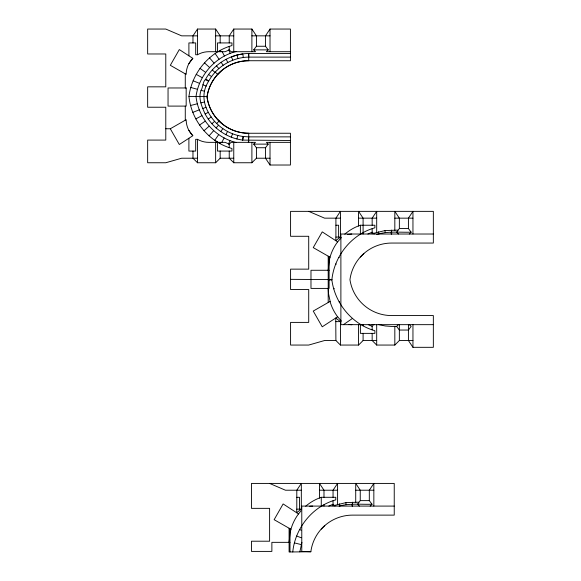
<?xml version="1.0" encoding="UTF-8"?>
<svg xmlns="http://www.w3.org/2000/svg" width="581" height="581" viewBox="0 0 581 581"><rect width="100%" height="100%" fill="white"/><g stroke="black" fill="none" stroke-linecap="round" stroke-linejoin="round"><path stroke-width="0.87" d="M296.797 509.123L296.637 512.718L301.328 509.123L301.328 483.421L296.797 490.219L296.797 509.123L301.328 509.123M335.905 237.055L335.745 240.657L340.437 237.055L340.437 211.361L335.905 218.158L335.905 237.055L340.437 237.055M289.091 542.342L290.108 532.566L291.364 527.809A47.613 47.613 0 0 1 297.966 514.664L301.023 510.815M328.2 270.274L329.216 260.499L330.473 255.742A47.613 47.613 0 0 1 337.074 242.597L341.308 237.556M248.348 142.352L248.719 136.869L290.42 136.869M242.546 140.05L243.221 136.499C230.425 134.836 218.55 127.609 211.201 117.006C203.408 105.895 200.888 93.134 208.637 81.217C203.19 74.76 203.248 87.913 201.048 90.309C198.077 98.334 201.832 106.679 205.144 113.985C212.544 128.081 226.96 138.089 242.764 140.094L243.221 136.499L248.719 136.869M360.38 324.663L360.38 333.371L374.883 333.371L374.883 330.727C352.042 324.307 334.859 303.26 331.867 279.889C334.249 256.01 351.599 234.252 374.883 227.81L374.883 225.232L360.38 225.232A47.613 47.613 0 0 0 344.802 234.143M289.091 528.223L289.091 551.95L292.759 551.95C295.141 528.078 312.491 506.312 335.774 499.878L335.774 497.3L321.271 497.3A47.613 47.613 0 0 0 305.693 506.211M299.84 551.863L301.924 542.305M217.447 142.352L217.447 151.067L231.95 151.067L231.95 148.489C208.673 142.047 191.316 120.289 188.941 96.41C191.933 73.032 209.109 51.985 231.95 45.572L231.95 42.929L217.447 42.929L217.447 51.709M236.162 51.513C215.268 56.64 198.862 75.218 196.022 96.504C198.303 118.175 214.81 137.356 236.031 142.498M236.917 138.982L237.803 135.467M228.573 144.153L229.953 140.566M231.253 137.181L232.553 133.804M188.898 63.685L192.812 58.347L179.311 49.567L170.313 65.304L186.174 74.375A22.659 22.659 0 0 1 192.812 58.347M221.666 142.614L224.143 137.922M225.842 134.719L227.534 131.517M229.234 46.436L229.234 49.93L231.107 51.709L255.553 51.709L253.708 49.872L256.424 46.255L256.424 35.848L251.893 29.05L233.765 29.05L229.234 35.848L229.234 42.929M290.42 142.352L266.447 142.352L268.211 144.124L265.488 147.734L265.488 158.221L270.02 165.019L290.42 165.019L290.42 133.245L248.719 133.26A42.166 42.166 0 0 1 207.156 98.211M394.826 230.497L394.826 211.361L399.358 218.158L399.358 228.565L396.634 232.175L398.479 234.02M355.717 502.558L355.717 483.421L360.249 490.219L360.249 500.626L357.526 504.243L359.37 506.087M290.42 53.488L248.588 53.488C230.853 53.706 213.772 64.033 205.369 79.655L208.637 81.217C216.495 66.8 232.306 57.287 248.719 57.105L290.42 57.105M220.17 42.929L220.17 35.848L215.638 29.05L197.504 29.05L192.972 35.848L192.972 42.929M188.941 96.41L207.025 96.599A42.166 42.166 0 0 1 248.719 60.729L290.42 60.744L290.42 29.05L270.02 29.05L265.488 35.848L265.488 46.255L268.211 49.872L266.359 51.709L290.42 51.709M218.696 134.61L214.73 140.319L218.086 142.352M220.765 131.633L222.828 128.655M373.598 325.193L373.982 324.663M209.066 135.86L213.685 130.667M216.088 127.958L218.5 125.249M216.728 123.47L219.175 121.001M192.972 151.067L192.972 158.221L197.504 162.753L215.638 162.753L220.17 158.221L233.765 158.221M229.234 151.067L229.234 158.221L233.765 162.753L251.893 162.753L256.424 158.221L256.424 147.734L253.708 144.124L255.473 142.352L231.1 142.352L229.234 144.132L229.234 147.625M409.3 234.02L411.137 232.175L408.421 228.565L408.421 218.158L412.953 211.361L412.953 234.02M340.437 345.056L340.437 321.627L335.745 318.025L335.905 340.524L340.437 345.056L358.564 345.056L363.096 340.524L376.691 340.524M372.16 333.371L372.16 340.524L376.691 345.056L394.826 345.056L399.358 340.524L399.358 324.663M370.191 506.087L372.029 504.243L369.313 500.626L369.313 490.219L373.844 483.421L373.844 506.087M378.718 324.663L385.268 325.977L391.383 326.428L396.634 326.428L398.406 324.663M217.381 74.767L220.969 71.209M360.307 257.071L363.895 253.519M321.199 529.138L324.786 525.58M203.967 130.761L209.175 126.15M211.891 123.746L214.6 121.342M199.523 125.082L205.238 121.124M208.223 119.069L211.201 117.006M343.444 324.663L352.435 318.439M170.313 128.757L186.174 119.693A22.659 22.659 0 0 0 192.812 135.714L179.311 144.502L170.313 128.757L165.781 128.757M337.655 316.783L322.237 326.805L313.246 311.067L330.081 301.445M339.122 301.938L339.631 301.662M195.782 118.916L201.934 115.67M205.144 113.985L208.347 112.293M367.918 234.02L372.16 232.168L374.091 234.02M328.81 506.087L333.051 504.235L334.983 506.087M192.805 112.344L199.305 109.86M202.689 108.567L206.073 107.274M229.234 49.93L225.181 51.709L208.84 51.709A22.659 22.659 0 0 0 197.504 54.745L195.695 54.745L195.695 42.929L188.898 42.929L188.898 55.798M243.294 57.504L242.814 53.917L237.063 55.05L231.478 56.829L232.763 60.184M373.598 233.351L384.971 230.57L397.92 230.12M376.735 234.506C387.825 230.897 399.699 232.567 411.137 232.175M334.489 505.412L345.862 502.638L358.811 502.187M339.166 506.087C349.864 503.146 361.091 504.584 372.029 504.243M333.784 288.808L334.336 288.655M190.641 105.466L197.387 103.774M200.903 102.895L204.418 102.016M347.358 234.506L351.766 234.02M309.702 506.276L312.658 506.087M292.759 551.95L310.85 551.761A42.043 42.043 0 0 1 352.544 515.122L394.238 515.122L394.238 483.421L251.471 483.421L251.471 508.353L269.606 508.353L269.606 541.209L251.471 541.209L251.471 551.405L271.872 551.405L271.872 542.342L289.999 542.342M197.504 35.848L181.642 35.848L165.781 29.05L147.654 29.05L147.654 53.975L165.781 53.975L165.781 86.838L147.654 86.838L147.654 107.231L165.781 107.231L165.781 140.086L147.654 140.086L147.654 162.753L165.781 162.753L181.642 158.221L197.504 158.221M215.638 35.848L233.765 35.848M251.893 35.848L270.02 35.848M256.424 46.255L265.488 46.255M253.708 49.872L268.211 49.872M229.234 144.132L225.159 142.352L208.84 142.352A22.659 22.659 0 0 1 197.504 139.317L195.695 139.317L195.695 151.067L188.898 151.067L188.898 138.263M290.42 140.493L242.764 140.094M253.708 144.124L268.211 144.124M256.424 147.734L265.488 147.734M256.424 158.221L270.02 158.221M340.437 218.158L324.576 218.158L308.714 211.361M358.564 218.158L376.691 218.158M394.826 218.158L412.953 218.158M335.905 225.232L338.621 225.232L338.621 237.055M399.358 228.565L408.421 228.565M433.346 234.02L340.887 234.02L340.887 324.663L433.346 324.663M329.107 270.274L310.98 270.274L310.98 288.408L329.107 288.408L329.107 256.679M328.2 279.889L331.867 279.889M335.905 321.627L340.437 321.627M335.905 340.524L324.576 340.524L308.714 345.056L290.58 345.056L290.58 322.397L308.714 322.397L308.714 289.541L290.58 289.541L290.58 269.141L308.714 269.141L308.714 236.285L290.58 236.285L290.58 211.361L433.346 211.361L433.346 243.054L391.652 243.054A42.043 42.043 0 0 0 349.958 279.701A42.166 42.166 0 0 0 391.652 315.57L433.346 315.57L433.346 347.322L412.953 347.322L408.421 340.524L408.421 324.663M399.358 340.524L412.953 340.524M301.328 490.219L285.467 490.219L269.606 483.421M319.456 490.219L337.583 490.219M355.717 490.219L373.844 490.219M296.797 497.3L299.513 497.3L299.513 509.123M360.249 500.626L369.313 500.626M394.238 506.087L301.779 506.087L301.779 551.405L310.85 551.761M290.58 279.345L331.962 279.592M294.458 542.894L301.205 544.586M190.851 87.491L197.555 89.343M201.048 90.309L204.541 91.275M372.16 326.369L368.281 324.663M335.738 263.956L336.276 264.159M296.63 536.016L301.205 537.766M193.139 80.774L199.581 83.395M202.936 84.761L206.291 86.126M338.708 257.383L339.217 257.652M299.6 529.451L301.067 530.221M196.196 74.361L202.29 77.716M330.081 257.238L313.246 247.615L322.237 231.877L337.634 241.885M290.972 529.298L274.138 519.683L283.129 503.938L298.525 513.953M199.98 68.355L205.638 72.393M208.586 74.499L211.535 76.605M204.439 62.828L209.588 67.498M212.268 69.938L214.948 72.371M215.239 72.088L217.635 74.404M217.381 119.228L220.969 122.78M409.365 324.663L411.137 326.428L408.421 330.044L399.358 330.044L396.634 326.428M341.337 321.119L337.074 316.057A47.504 47.504 0 0 1 330.473 302.926L328.454 293.318L328.2 288.408M192.812 135.714L188.898 130.384M209.509 57.86L214.077 63.097M216.459 65.835L218.841 68.565M215.123 53.51L219.052 59.255M221.1 62.24L223.14 65.232M221.978 51.317L224.44 56.008M226.125 59.218L227.803 62.428M371.579 232.356L372.145 233.809M332.47 504.417L333.036 505.877M228.791 49.828L230.17 53.423M237.055 55.028L237.949 58.536M378.456 231.804L378.965 233.802M339.348 503.872L339.856 505.869M384.971 230.57L385.232 232.611M345.862 502.638L346.123 504.678M248.719 57.105L248.719 53.488L248.719 60.729A42.043 42.043 0 0 0 207.025 97.39M391.158 232.211L391.282 234.02M352.05 504.272L352.173 506.087M391.579 230.12L391.652 234.02M352.471 502.187L352.544 506.087M412.953 324.663L412.953 347.322M394.826 326.435L394.826 345.056M376.691 232.255L376.691 211.361L372.16 218.158L372.16 225.232M376.691 324.663L376.691 345.056M372.16 228.674L372.16 232.168M372.16 324.663L372.16 329.863M363.096 234.02L363.096 218.158L358.564 211.361L358.564 226.089M363.096 324.663L363.096 325.818M363.096 333.371L363.096 340.524M360.38 225.232L360.38 234.02M358.564 324.663L358.564 345.056M337.583 504.323L337.583 483.421L333.051 490.219L333.051 497.3M333.051 500.742L333.051 504.235M328.2 256.163L328.2 302.519M323.987 497.3L323.987 490.219L319.456 483.421L319.456 498.149M323.987 504.729L323.987 506.087M321.271 497.3L321.271 506.087M289.999 528.746L289.999 551.95M270.02 29.05L270.02 51.709M270.02 142.352L270.02 165.019M251.893 29.05L251.893 51.709M251.893 142.352L251.893 162.753M248.719 142.352L248.719 133.245A42.043 42.043 0 0 1 207.025 96.599M233.765 29.05L233.765 51.709M233.765 142.352L233.765 162.753M220.17 50.482L220.17 51.709M220.17 142.352L220.17 143.63M220.17 151.067L220.17 158.221M215.638 29.05L215.638 51.709M215.638 142.352L215.638 162.753M197.504 29.05L197.504 54.745M197.504 139.317L197.504 162.753M185.274 73.852L185.274 87.971M185.274 106.098L185.274 120.209M186.174 87.971L168.047 87.971L168.047 106.098L186.174 106.098L186.174 87.971M351.766 324.663L348.811 324.467A22.659 22.659 0 0 0 351.766 324.663"/></g></svg>
